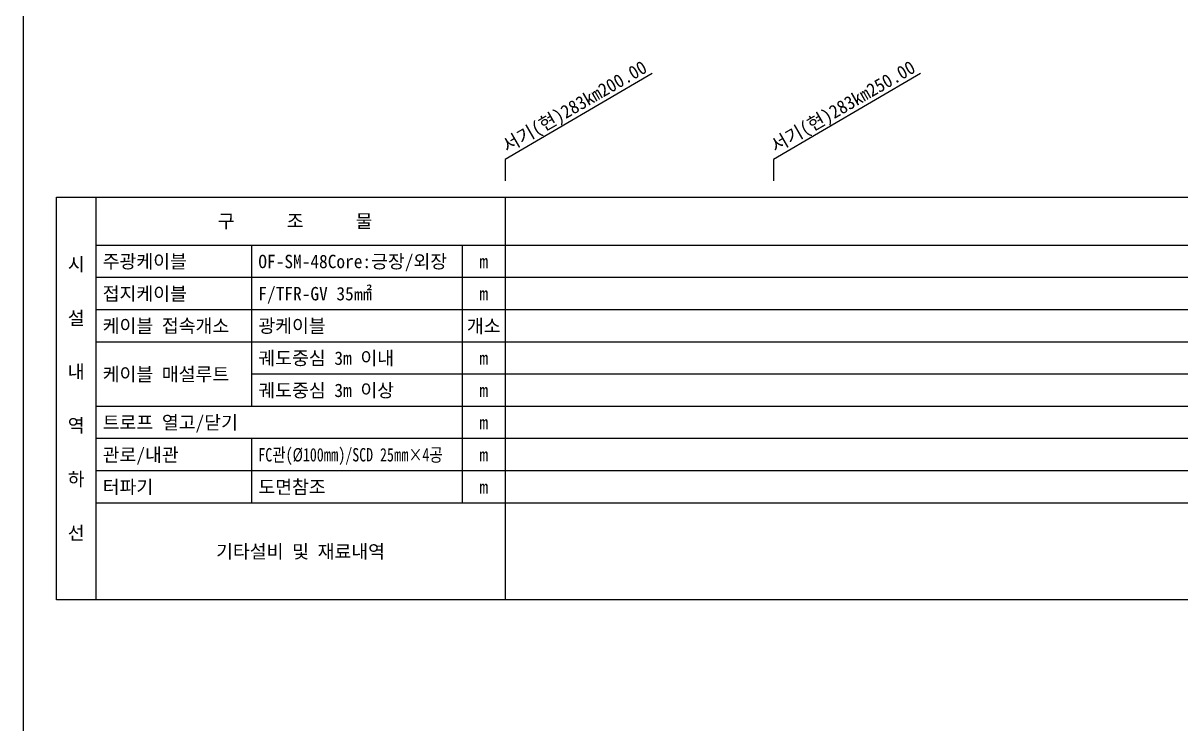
# Model space of a CAD drawing. Header units: millimetres. Extents: x 14054 to 14850, y 1103 to 1807.
# Drawn here: x 14053.9 to 14269.5, y 1263.8 to 1394.3 of the extents above; entities that cross this region are included whole.
import ezdxf
from ezdxf.enums import TextEntityAlignment as Align
from ezdxf.xclip import XClip

# ---------------------------------------------------------------- set-up
doc = ezdxf.new("R2010")
doc.units = ezdxf.units.MM
doc.header["$LTSCALE"] = 10
doc.header["$MEASUREMENT"] = 0
doc.header["$XCLIPFRAME"] = 2
doc.linetypes.add('DASHEDX2', pattern=[1.5, 1, -0.5])
for name, color, linetype in [('TT-TABL-LIN1', 4, 'Continuous'), ('TT-TABL-LIN2', 1, 'Continuous'), ('TT-TABL-TEX1', 6, 'Continuous'), ('TT-TABL-TEX2', 3, 'Continuous'), ('TZ-BASE', 253, 'Continuous'), ('TZ-LEAL', 1, 'Continuous'), ('TZ-LEAT', 3, 'Continuous')]:
    doc.layers.add(name, color=color, linetype=linetype)
doc.layers.add('TX-PAPR', color=2, linetype='Continuous', plot=False)
doc.styles.get("Standard").update_dxf_attribs({"font": 'GulimChe.ttf'})

# ---------------------------------------------------------------- blocks, each defined once
blk = doc.blocks.new('JD-FJFJJ5GH')
at = {"layer": 'TZ-BASE'}
for p, q in [((19.79, 135.33), (38.37, -214.53)), ((119.93, 135.33), (138.51, -214.53)), ((699.42, -66.35), (0.09, -103.48))]:
    blk.add_line(p, q, dxfattribs=at)
at = {"layer": 'TZ-BASE', "linetype": 'DASHEDX2'}
for p, q in [((87.53, -214.53), (619.88, 135.31)), ((106.47, -214.53), (638.81, 135.31))]:
    blk.add_line(p, q, dxfattribs=at)
at = {"layer": 'TZ-BASE', "linetype": 'DASHEDX2', "ltscale": 3}
for p, q in [((332.39, -23.78), (38.73, -214.53)), ((343.6, -30.79), (60.73, -214.53))]:
    blk.add_line(p, q, dxfattribs=at)
blk = doc.blocks.new('JD-경부고속하선표_190503')
at = {"layer": 'TT-TABL-LIN1'}
blk.add_lwpolyline([(2, 114), (785.58, 114), (785.58, 39), (2, 39)], close=True, dxfattribs=at)
at = {"layer": 'TT-TABL-LIN2'}
for p, q in [((85.58, 114), (85.58, 39)), ((77.58, 105), (77.58, 57))]:
    blk.add_line(p, q, dxfattribs=at)
for points in [[(9.33, 114), (9.33, 39)], [(785.58, 105), (9.33, 105)], [(38.33, 105), (38.33, 75)], [(785.58, 99), (9.33, 99)], [(785.58, 93), (9.33, 93)], [(785.58, 87), (9.33, 87)], [(785.58, 81), (38.33, 81)], [(785.58, 75), (9.33, 75)], [(785.58, 69), (9.33, 69)], [(38.33, 69), (38.33, 57)], [(785.58, 63), (9.33, 63)], [(785.58, 57), (9.33, 57)]]:
    blk.add_lwpolyline(points, dxfattribs=at)
at = {"layer": 'TT-TABL-TEX1'}
for s, p in [('구      조      물', (46.45, 109.5)), ('시', (5.66, 101.5)), ('설', (5.66, 91.5)), ('내', (5.66, 81.5)), ('역', (5.66, 71.5)), ('하', (5.66, 61.5)), ('선', (5.66, 51.5))]:
    blk.add_text(s, height=2.5, rotation=0, dxfattribs=at).set_placement(p, align=Align.MIDDLE)
at = {"layer": 'TT-TABL-TEX2'}
for s, p in [('주광케이블', (10.59, 102)), ('OF-SM-48Core:긍장/외장', (39.59, 102)), ('접지케이블', (10.59, 96)), ('F/TFR-GV 35㎟', (39.59, 96)), ('케이블 접속개소', (10.59, 90)), ('광케이블', (39.59, 90)), ('궤도중심 3m 이내', (39.59, 84)), ('케이블 매설루트', (10.59, 81)), ('궤도중심 3m 이상', (39.59, 78)), ('트로프 열고/닫기', (10.59, 72)), ('관로/내관', (10.59, 66)), ('터파기', (10.59, 60)), ('도면참조', (39.59, 60))]:
    blk.add_text(s, height=2.5, rotation=0, dxfattribs=at).set_placement(p, align=Align.MIDDLE_LEFT)
for s, p in [('m', (81.58, 102)), ('m', (81.58, 96)), ('m', (81.58, 96)), ('개소', (81.58, 90)), ('m', (81.58, 84)), ('m', (81.58, 78)), ('m', (81.58, 72)), ('m', (81.58, 66)), ('m', (81.58, 60)), ('기타설비 및 재료내역', (47.45, 48))]:
    blk.add_text(s, height=2.5, rotation=0, dxfattribs=at).set_placement(p, align=Align.MIDDLE)
at = {"layer": 'TT-TABL-TEX2', "width": 0.8}
blk.add_text('FC관(Ø100㎜)/SCD 25㎜×4공', height=2.5, rotation=0, dxfattribs=at).set_placement((39.59, 66), align=Align.MIDDLE_LEFT)

msp = doc.modelspace()

# ---------------------------------------------------------------- linework, layer by layer
at = {"layer": 'TX-PAPR'}
msp.add_lwpolyline([(14053.89, 1103.05), (14849.89, 1103.05), (14849.89, 1619.05), (14053.89, 1619.05)], close=True, dxfattribs=at)
at = {"layer": 'TZ-LEAL'}
for points in [[(14171.07, 1384.9), (14143.68, 1368.87), (14143.68, 1364.87)], [(14221.07, 1384.9), (14193.68, 1368.87), (14193.68, 1364.87)]]:
    msp.add_lwpolyline(points, dxfattribs=at)

# ---------------------------------------------------------------- block references
at = {"layer": 'TT-TABL-LIN2'}
msp.add_blockref('JD-경부고속하선표_190503', (14058.11, 1247.87), dxfattribs=at)
at = {"layer": 'TZ-BASE'}
ref = msp.add_blockref('JD-FJFJJ5GH', (14136.33, 1482.82), dxfattribs=at)
XClip(ref).set_block_clipping_path([(-0.066596506, 75.552333856), (699.9332760443, 76.0054342471), (700.0658011148, -74.3414656525), (0.0661392381, -75.0335730194)])

# ---------------------------------------------------------------- texts
at = {"layer": 'TZ-LEAT'}
for s, p in [('서기(현)283km200.00', (14157.18, 1377.66)), ('서기(현)283km250.00', (14207.18, 1377.66))]:
    msp.add_text(s, height=2.5, rotation=30, dxfattribs=at).set_placement(p, align=Align.CENTER)

doc.saveas('drawing.dxf')
